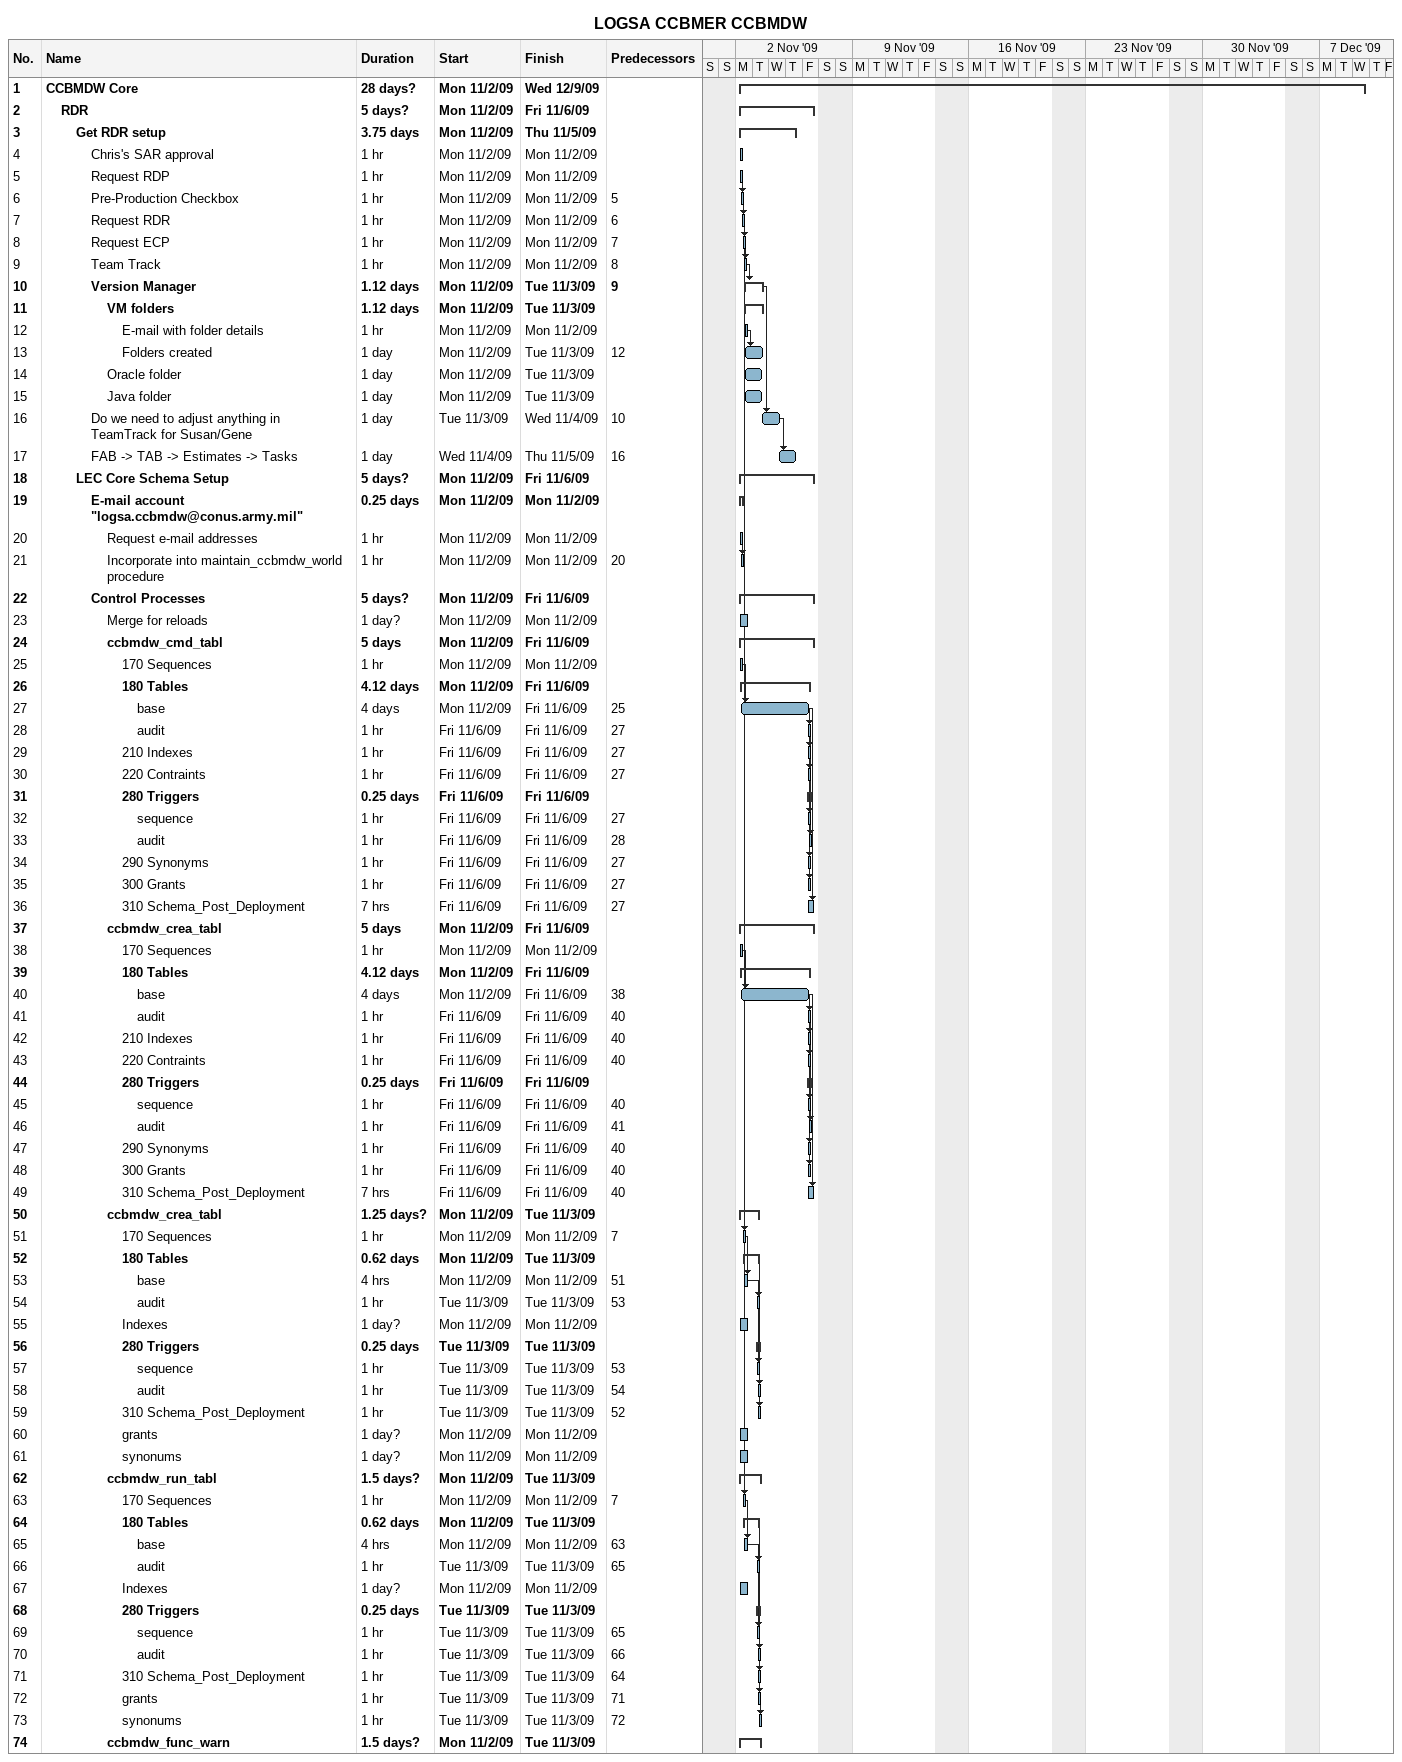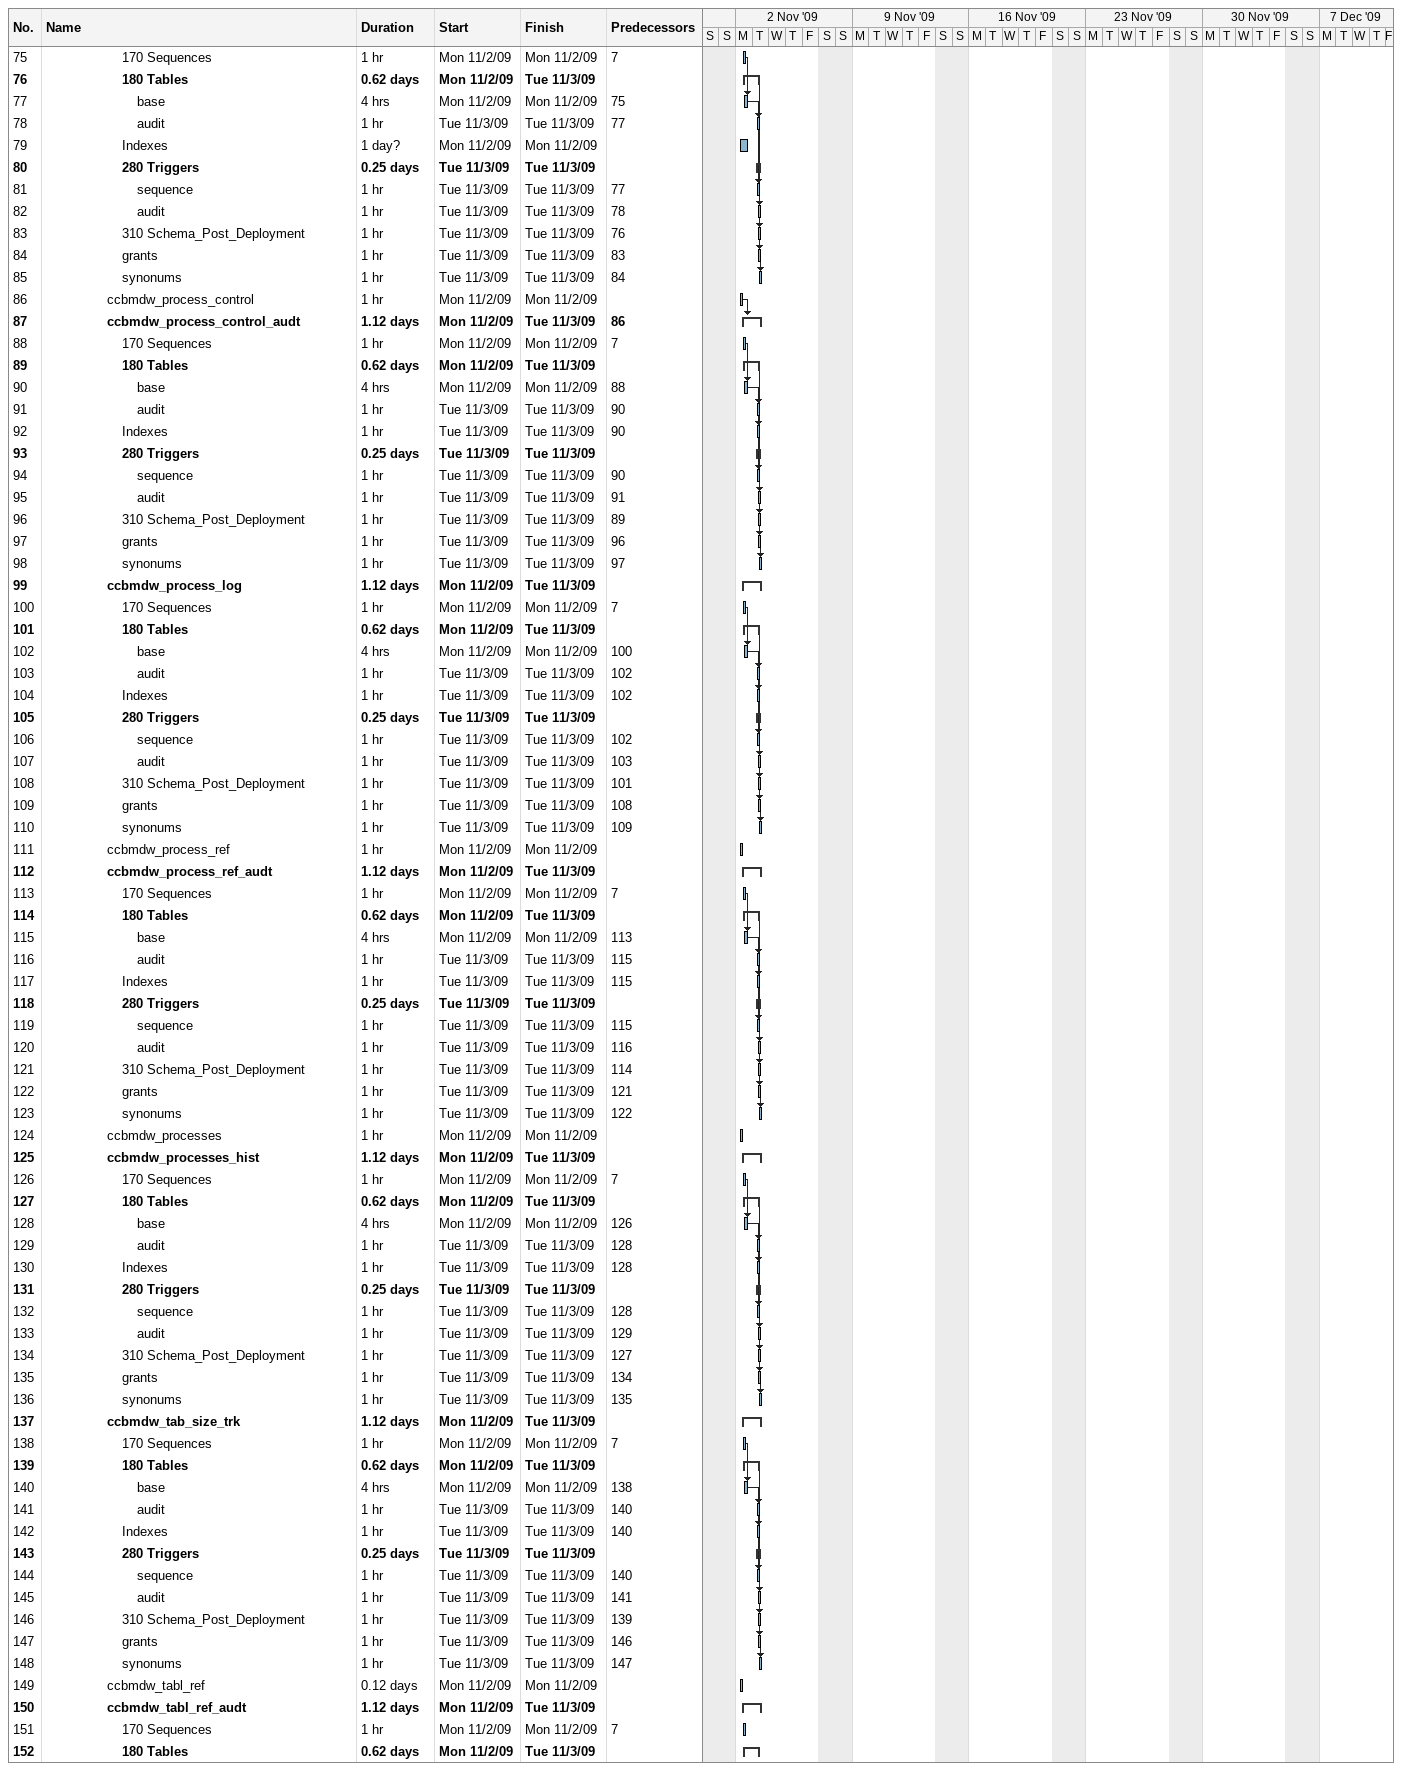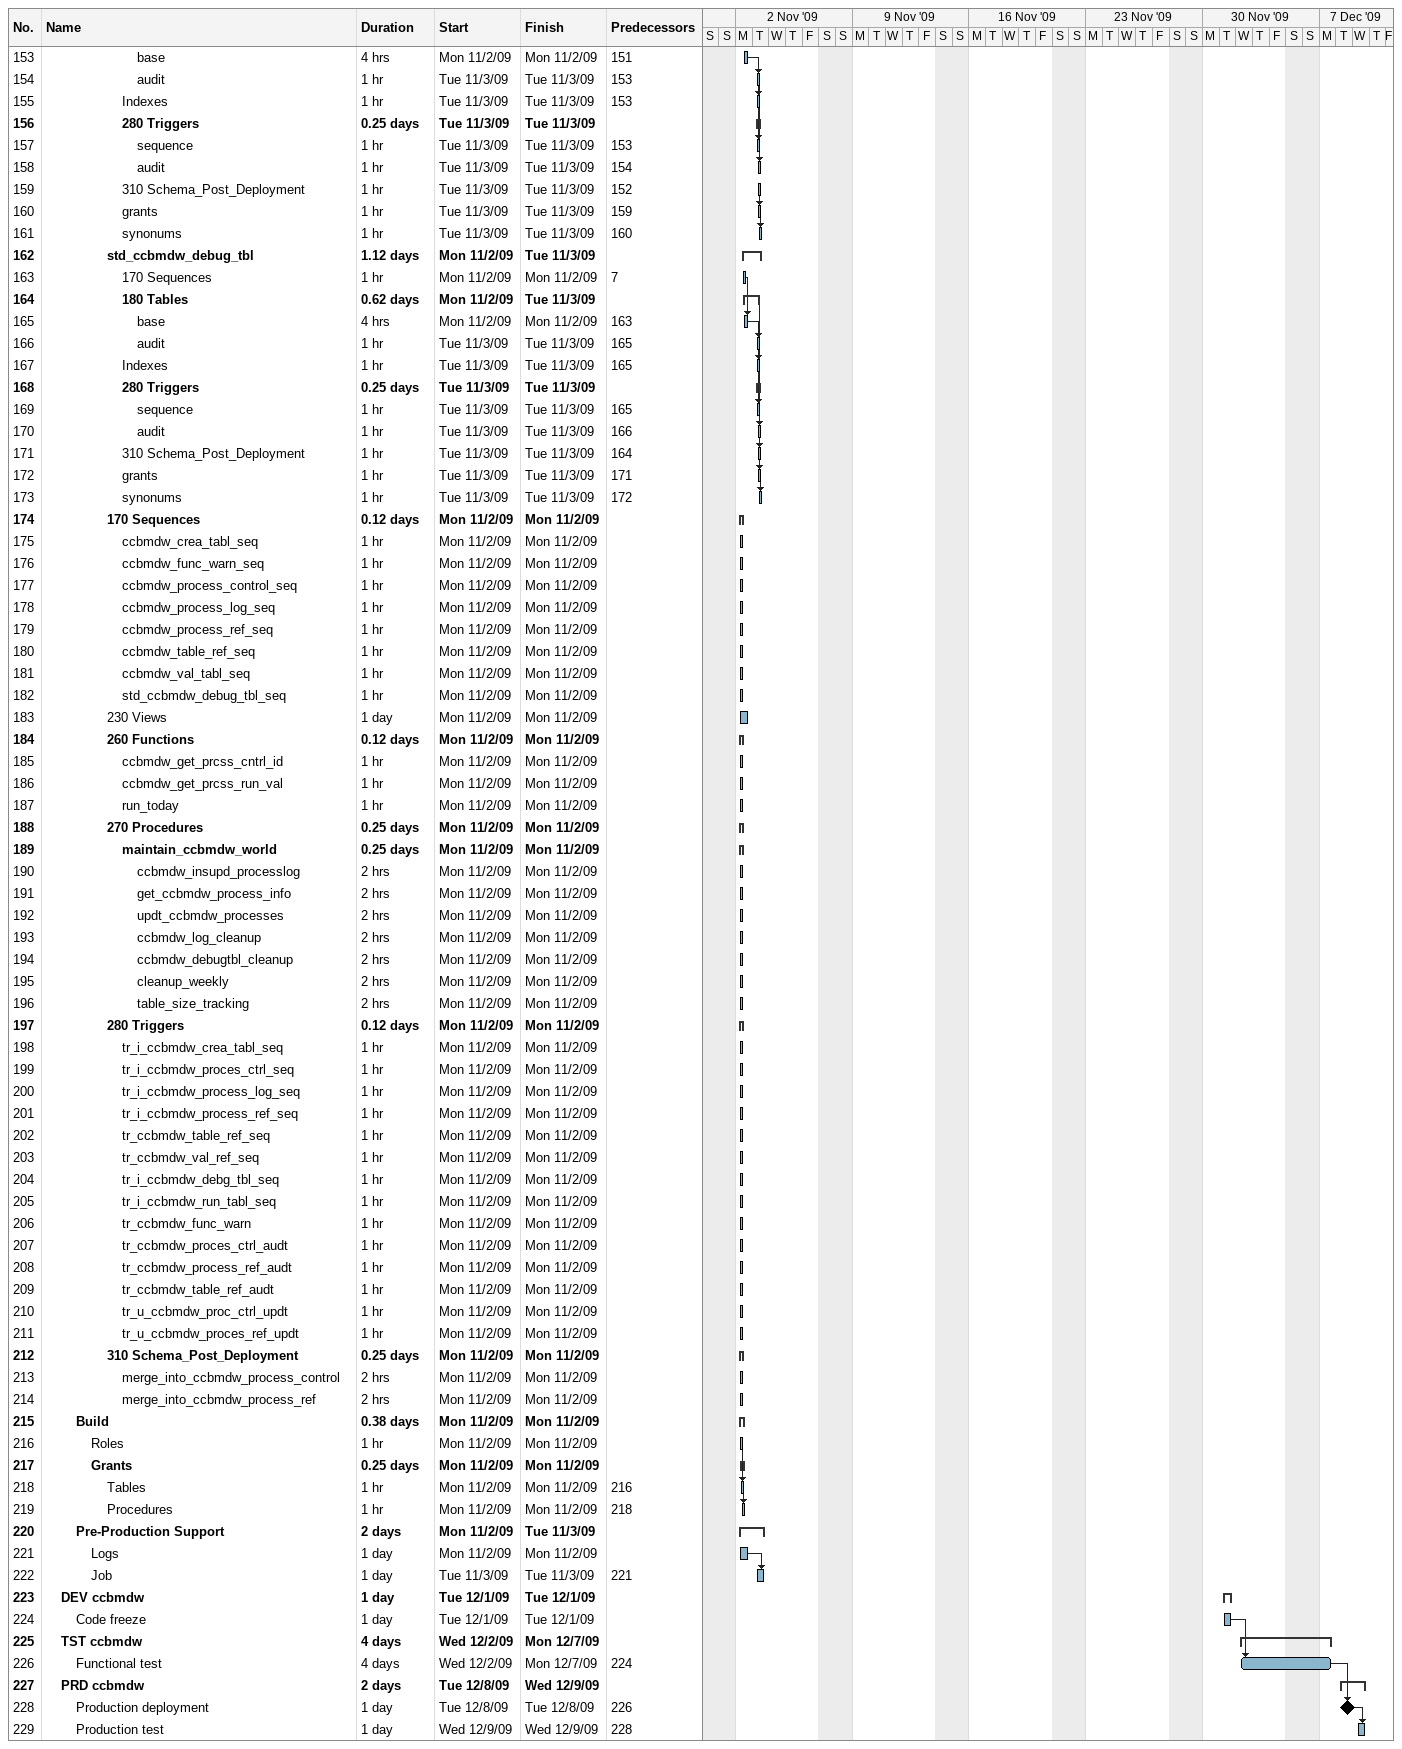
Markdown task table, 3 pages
LOGSA CCBMER CCBMDW

| ID | Level | Task | Duration | Start | Finish | Predecessors |
|---|---|---|---|---|---|---|
| 1 | 1 | **CCBMDW Core** | 28d? | 2009-11-02 | 2009-12-09 |  |
| 2 | 2 | **RDR** | 5d? | 2009-11-02 | 2009-11-06 |  |
| 3 | 3 | **Get RDR setup** | 3.75d | 2009-11-02 | 2009-11-05 |  |
| 4 | 4 | Chris's SAR approval | 1h | 2009-11-02 | 2009-11-02 |  |
| 5 | 4 | Request RDP | 1h | 2009-11-02 | 2009-11-02 |  |
| 6 | 4 | Pre-Production Checkbox | 1h | 2009-11-02 | 2009-11-02 | 5 |
| 7 | 4 | Request RDR | 1h | 2009-11-02 | 2009-11-02 | 6 |
| 8 | 4 | Request ECP | 1h | 2009-11-02 | 2009-11-02 | 7 |
| 9 | 4 | Team Track | 1h | 2009-11-02 | 2009-11-02 | 8 |
| 10 | 4 | **Version Manager** | 1.12d | 2009-11-02 | 2009-11-03 | 9 |
| 11 | 5 | **VM folders** | 1.12d | 2009-11-02 | 2009-11-03 |  |
| 12 | 6 | E-mail with folder details | 1h | 2009-11-02 | 2009-11-02 |  |
| 13 | 6 | Folders created | 1d | 2009-11-02 | 2009-11-03 | 12 |
| 14 | 5 | Oracle folder | 1d | 2009-11-02 | 2009-11-03 |  |
| 15 | 5 | Java folder | 1d | 2009-11-02 | 2009-11-03 |  |
| 16 | 4 | Do we need to adjust anything in TeamTrack for Susan/Gene | 1d | 2009-11-03 | 2009-11-04 | 10 |
| 17 | 4 | FAB -> TAB -> Estimates -> Tasks | 1d | 2009-11-04 | 2009-11-05 | 16 |
| 18 | 3 | **LEC Core Schema Setup** | 5d? | 2009-11-02 | 2009-11-06 |  |
| 19 | 4 | **E-mail account "logsa.ccbmdw@conus.army.mil"** | 0.25d | 2009-11-02 | 2009-11-02 |  |
| 20 | 5 | Request e-mail addresses | 1h | 2009-11-02 | 2009-11-02 |  |
| 21 | 5 | Incorporate into maintain_ccbmdw_world procedure | 1h | 2009-11-02 | 2009-11-02 | 20 |
| 22 | 4 | **Control Processes** | 5d? | 2009-11-02 | 2009-11-06 |  |
| 23 | 5 | Merge for reloads | 1d? | 2009-11-02 | 2009-11-02 |  |
| 24 | 5 | **ccbmdw_cmd_tabl** | 5d | 2009-11-02 | 2009-11-06 |  |
| 25 | 6 | 170 Sequences | 1h | 2009-11-02 | 2009-11-02 |  |
| 26 | 6 | **180 Tables** | 4.12d | 2009-11-02 | 2009-11-06 |  |
| 27 | 7 | base | 4d | 2009-11-02 | 2009-11-06 | 25 |
| 28 | 7 | audit | 1h | 2009-11-06 | 2009-11-06 | 27 |
| 29 | 6 | 210 Indexes | 1h | 2009-11-06 | 2009-11-06 | 27 |
| 30 | 6 | 220 Contraints | 1h | 2009-11-06 | 2009-11-06 | 27 |
| 31 | 6 | **280 Triggers** | 0.25d | 2009-11-06 | 2009-11-06 |  |
| 32 | 7 | sequence | 1h | 2009-11-06 | 2009-11-06 | 27 |
| 33 | 7 | audit | 1h | 2009-11-06 | 2009-11-06 | 28 |
| 34 | 6 | 290 Synonyms | 1h | 2009-11-06 | 2009-11-06 | 27 |
| 35 | 6 | 300 Grants | 1h | 2009-11-06 | 2009-11-06 | 27 |
| 36 | 6 | 310 Schema_Post_Deployment | 7h | 2009-11-06 | 2009-11-06 | 27 |
| 37 | 5 | **ccbmdw_crea_tabl** | 5d | 2009-11-02 | 2009-11-06 |  |
| 38 | 6 | 170 Sequences | 1h | 2009-11-02 | 2009-11-02 |  |
| 39 | 6 | **180 Tables** | 4.12d | 2009-11-02 | 2009-11-06 |  |
| 40 | 7 | base | 4d | 2009-11-02 | 2009-11-06 | 38 |
| 41 | 7 | audit | 1h | 2009-11-06 | 2009-11-06 | 40 |
| 42 | 6 | 210 Indexes | 1h | 2009-11-06 | 2009-11-06 | 40 |
| 43 | 6 | 220 Contraints | 1h | 2009-11-06 | 2009-11-06 | 40 |
| 44 | 6 | **280 Triggers** | 0.25d | 2009-11-06 | 2009-11-06 |  |
| 45 | 7 | sequence | 1h | 2009-11-06 | 2009-11-06 | 40 |
| 46 | 7 | audit | 1h | 2009-11-06 | 2009-11-06 | 41 |
| 47 | 6 | 290 Synonyms | 1h | 2009-11-06 | 2009-11-06 | 40 |
| 48 | 6 | 300 Grants | 1h | 2009-11-06 | 2009-11-06 | 40 |
| 49 | 6 | 310 Schema_Post_Deployment | 7h | 2009-11-06 | 2009-11-06 | 40 |
| 50 | 5 | **ccbmdw_crea_tabl** | 1.25d? | 2009-11-02 | 2009-11-03 |  |
| 51 | 6 | 170 Sequences | 1h | 2009-11-02 | 2009-11-02 | 7 |
| 52 | 6 | **180 Tables** | 0.62d | 2009-11-02 | 2009-11-03 |  |
| 53 | 7 | base | 4h | 2009-11-02 | 2009-11-02 | 51 |
| 54 | 7 | audit | 1h | 2009-11-03 | 2009-11-03 | 53 |
| 55 | 6 | Indexes | 1d? | 2009-11-02 | 2009-11-02 |  |
| 56 | 6 | **280 Triggers** | 0.25d | 2009-11-03 | 2009-11-03 |  |
| 57 | 7 | sequence | 1h | 2009-11-03 | 2009-11-03 | 53 |
| 58 | 7 | audit | 1h | 2009-11-03 | 2009-11-03 | 54 |
| 59 | 6 | 310 Schema_Post_Deployment | 1h | 2009-11-03 | 2009-11-03 | 52 |
| 60 | 6 | grants | 1d? | 2009-11-02 | 2009-11-02 |  |
| 61 | 6 | synonums | 1d? | 2009-11-02 | 2009-11-02 |  |
| 62 | 5 | **ccbmdw_run_tabl** | 1.5d? | 2009-11-02 | 2009-11-03 |  |
| 63 | 6 | 170 Sequences | 1h | 2009-11-02 | 2009-11-02 | 7 |
| 64 | 6 | **180 Tables** | 0.62d | 2009-11-02 | 2009-11-03 |  |
| 65 | 7 | base | 4h | 2009-11-02 | 2009-11-02 | 63 |
| 66 | 7 | audit | 1h | 2009-11-03 | 2009-11-03 | 65 |
| 67 | 6 | Indexes | 1d? | 2009-11-02 | 2009-11-02 |  |
| 68 | 6 | **280 Triggers** | 0.25d | 2009-11-03 | 2009-11-03 |  |
| 69 | 7 | sequence | 1h | 2009-11-03 | 2009-11-03 | 65 |
| 70 | 7 | audit | 1h | 2009-11-03 | 2009-11-03 | 66 |
| 71 | 6 | 310 Schema_Post_Deployment | 1h | 2009-11-03 | 2009-11-03 | 64 |
| 72 | 6 | grants | 1h | 2009-11-03 | 2009-11-03 | 71 |
| 73 | 6 | synonums | 1h | 2009-11-03 | 2009-11-03 | 72 |
| 74 | 5 | **ccbmdw_func_warn** | 1.5d? | 2009-11-02 | 2009-11-03 |  |
| 75 | 6 | 170 Sequences | 1h | 2009-11-02 | 2009-11-02 | 7 |
| 76 | 6 | **180 Tables** | 0.62d | 2009-11-02 | 2009-11-03 |  |
| 77 | 7 | base | 4h | 2009-11-02 | 2009-11-02 | 75 |
| 78 | 7 | audit | 1h | 2009-11-03 | 2009-11-03 | 77 |
| 79 | 6 | Indexes | 1d? | 2009-11-02 | 2009-11-02 |  |
| 80 | 6 | **280 Triggers** | 0.25d | 2009-11-03 | 2009-11-03 |  |
| 81 | 7 | sequence | 1h | 2009-11-03 | 2009-11-03 | 77 |
| 82 | 7 | audit | 1h | 2009-11-03 | 2009-11-03 | 78 |
| 83 | 6 | 310 Schema_Post_Deployment | 1h | 2009-11-03 | 2009-11-03 | 76 |
| 84 | 6 | grants | 1h | 2009-11-03 | 2009-11-03 | 83 |
| 85 | 6 | synonums | 1h | 2009-11-03 | 2009-11-03 | 84 |
| 86 | 5 | ccbmdw_process_control | 1h | 2009-11-02 | 2009-11-02 |  |
| 87 | 5 | **ccbmdw_process_control_audt** | 1.12d | 2009-11-02 | 2009-11-03 | 86 |
| 88 | 6 | 170 Sequences | 1h | 2009-11-02 | 2009-11-02 | 7 |
| 89 | 6 | **180 Tables** | 0.62d | 2009-11-02 | 2009-11-03 |  |
| 90 | 7 | base | 4h | 2009-11-02 | 2009-11-02 | 88 |
| 91 | 7 | audit | 1h | 2009-11-03 | 2009-11-03 | 90 |
| 92 | 6 | Indexes | 1h | 2009-11-03 | 2009-11-03 | 90 |
| 93 | 6 | **280 Triggers** | 0.25d | 2009-11-03 | 2009-11-03 |  |
| 94 | 7 | sequence | 1h | 2009-11-03 | 2009-11-03 | 90 |
| 95 | 7 | audit | 1h | 2009-11-03 | 2009-11-03 | 91 |
| 96 | 6 | 310 Schema_Post_Deployment | 1h | 2009-11-03 | 2009-11-03 | 89 |
| 97 | 6 | grants | 1h | 2009-11-03 | 2009-11-03 | 96 |
| 98 | 6 | synonums | 1h | 2009-11-03 | 2009-11-03 | 97 |
| 99 | 5 | **ccbmdw_process_log** | 1.12d | 2009-11-02 | 2009-11-03 |  |
| 100 | 6 | 170 Sequences | 1h | 2009-11-02 | 2009-11-02 | 7 |
| 101 | 6 | **180 Tables** | 0.62d | 2009-11-02 | 2009-11-03 |  |
| 102 | 7 | base | 4h | 2009-11-02 | 2009-11-02 | 100 |
| 103 | 7 | audit | 1h | 2009-11-03 | 2009-11-03 | 102 |
| 104 | 6 | Indexes | 1h | 2009-11-03 | 2009-11-03 | 102 |
| 105 | 6 | **280 Triggers** | 0.25d | 2009-11-03 | 2009-11-03 |  |
| 106 | 7 | sequence | 1h | 2009-11-03 | 2009-11-03 | 102 |
| 107 | 7 | audit | 1h | 2009-11-03 | 2009-11-03 | 103 |
| 108 | 6 | 310 Schema_Post_Deployment | 1h | 2009-11-03 | 2009-11-03 | 101 |
| 109 | 6 | grants | 1h | 2009-11-03 | 2009-11-03 | 108 |
| 110 | 6 | synonums | 1h | 2009-11-03 | 2009-11-03 | 109 |
| 111 | 5 | ccbmdw_process_ref | 1h | 2009-11-02 | 2009-11-02 |  |
| 112 | 5 | **ccbmdw_process_ref_audt** | 1.12d | 2009-11-02 | 2009-11-03 |  |
| 113 | 6 | 170 Sequences | 1h | 2009-11-02 | 2009-11-02 | 7 |
| 114 | 6 | **180 Tables** | 0.62d | 2009-11-02 | 2009-11-03 |  |
| 115 | 7 | base | 4h | 2009-11-02 | 2009-11-02 | 113 |
| 116 | 7 | audit | 1h | 2009-11-03 | 2009-11-03 | 115 |
| 117 | 6 | Indexes | 1h | 2009-11-03 | 2009-11-03 | 115 |
| 118 | 6 | **280 Triggers** | 0.25d | 2009-11-03 | 2009-11-03 |  |
| 119 | 7 | sequence | 1h | 2009-11-03 | 2009-11-03 | 115 |
| 120 | 7 | audit | 1h | 2009-11-03 | 2009-11-03 | 116 |
| 121 | 6 | 310 Schema_Post_Deployment | 1h | 2009-11-03 | 2009-11-03 | 114 |
| 122 | 6 | grants | 1h | 2009-11-03 | 2009-11-03 | 121 |
| 123 | 6 | synonums | 1h | 2009-11-03 | 2009-11-03 | 122 |
| 124 | 5 | ccbmdw_processes | 1h | 2009-11-02 | 2009-11-02 |  |
| 125 | 5 | **ccbmdw_processes_hist** | 1.12d | 2009-11-02 | 2009-11-03 |  |
| 126 | 6 | 170 Sequences | 1h | 2009-11-02 | 2009-11-02 | 7 |
| 127 | 6 | **180 Tables** | 0.62d | 2009-11-02 | 2009-11-03 |  |
| 128 | 7 | base | 4h | 2009-11-02 | 2009-11-02 | 126 |
| 129 | 7 | audit | 1h | 2009-11-03 | 2009-11-03 | 128 |
| 130 | 6 | Indexes | 1h | 2009-11-03 | 2009-11-03 | 128 |
| 131 | 6 | **280 Triggers** | 0.25d | 2009-11-03 | 2009-11-03 |  |
| 132 | 7 | sequence | 1h | 2009-11-03 | 2009-11-03 | 128 |
| 133 | 7 | audit | 1h | 2009-11-03 | 2009-11-03 | 129 |
| 134 | 6 | 310 Schema_Post_Deployment | 1h | 2009-11-03 | 2009-11-03 | 127 |
| 135 | 6 | grants | 1h | 2009-11-03 | 2009-11-03 | 134 |
| 136 | 6 | synonums | 1h | 2009-11-03 | 2009-11-03 | 135 |
| 137 | 5 | **ccbmdw_tab_size_trk** | 1.12d | 2009-11-02 | 2009-11-03 |  |
| 138 | 6 | 170 Sequences | 1h | 2009-11-02 | 2009-11-02 | 7 |
| 139 | 6 | **180 Tables** | 0.62d | 2009-11-02 | 2009-11-03 |  |
| 140 | 7 | base | 4h | 2009-11-02 | 2009-11-02 | 138 |
| 141 | 7 | audit | 1h | 2009-11-03 | 2009-11-03 | 140 |
| 142 | 6 | Indexes | 1h | 2009-11-03 | 2009-11-03 | 140 |
| 143 | 6 | **280 Triggers** | 0.25d | 2009-11-03 | 2009-11-03 |  |
| 144 | 7 | sequence | 1h | 2009-11-03 | 2009-11-03 | 140 |
| 145 | 7 | audit | 1h | 2009-11-03 | 2009-11-03 | 141 |
| 146 | 6 | 310 Schema_Post_Deployment | 1h | 2009-11-03 | 2009-11-03 | 139 |
| 147 | 6 | grants | 1h | 2009-11-03 | 2009-11-03 | 146 |
| 148 | 6 | synonums | 1h | 2009-11-03 | 2009-11-03 | 147 |
| 149 | 5 | ccbmdw_tabl_ref | 0.12d | 2009-11-02 | 2009-11-02 |  |
| 150 | 5 | **ccbmdw_tabl_ref_audt** | 1.12d | 2009-11-02 | 2009-11-03 |  |
| 151 | 6 | 170 Sequences | 1h | 2009-11-02 | 2009-11-02 | 7 |
| 152 | 6 | **180 Tables** | 0.62d | 2009-11-02 | 2009-11-03 |  |
| 153 | 7 | base | 4h | 2009-11-02 | 2009-11-02 | 151 |
| 154 | 7 | audit | 1h | 2009-11-03 | 2009-11-03 | 153 |
| 155 | 6 | Indexes | 1h | 2009-11-03 | 2009-11-03 | 153 |
| 156 | 6 | **280 Triggers** | 0.25d | 2009-11-03 | 2009-11-03 |  |
| 157 | 7 | sequence | 1h | 2009-11-03 | 2009-11-03 | 153 |
| 158 | 7 | audit | 1h | 2009-11-03 | 2009-11-03 | 154 |
| 159 | 6 | 310 Schema_Post_Deployment | 1h | 2009-11-03 | 2009-11-03 | 152 |
| 160 | 6 | grants | 1h | 2009-11-03 | 2009-11-03 | 159 |
| 161 | 6 | synonums | 1h | 2009-11-03 | 2009-11-03 | 160 |
| 162 | 5 | **std_ccbmdw_debug_tbl** | 1.12d | 2009-11-02 | 2009-11-03 |  |
| 163 | 6 | 170 Sequences | 1h | 2009-11-02 | 2009-11-02 | 7 |
| 164 | 6 | **180 Tables** | 0.62d | 2009-11-02 | 2009-11-03 |  |
| 165 | 7 | base | 4h | 2009-11-02 | 2009-11-02 | 163 |
| 166 | 7 | audit | 1h | 2009-11-03 | 2009-11-03 | 165 |
| 167 | 6 | Indexes | 1h | 2009-11-03 | 2009-11-03 | 165 |
| 168 | 6 | **280 Triggers** | 0.25d | 2009-11-03 | 2009-11-03 |  |
| 169 | 7 | sequence | 1h | 2009-11-03 | 2009-11-03 | 165 |
| 170 | 7 | audit | 1h | 2009-11-03 | 2009-11-03 | 166 |
| 171 | 6 | 310 Schema_Post_Deployment | 1h | 2009-11-03 | 2009-11-03 | 164 |
| 172 | 6 | grants | 1h | 2009-11-03 | 2009-11-03 | 171 |
| 173 | 6 | synonums | 1h | 2009-11-03 | 2009-11-03 | 172 |
| 174 | 5 | **170 Sequences** | 0.12d | 2009-11-02 | 2009-11-02 |  |
| 175 | 6 | ccbmdw_crea_tabl_seq | 1h | 2009-11-02 | 2009-11-02 |  |
| 176 | 6 | ccbmdw_func_warn_seq | 1h | 2009-11-02 | 2009-11-02 |  |
| 177 | 6 | ccbmdw_process_control_seq | 1h | 2009-11-02 | 2009-11-02 |  |
| 178 | 6 | ccbmdw_process_log_seq | 1h | 2009-11-02 | 2009-11-02 |  |
| 179 | 6 | ccbmdw_process_ref_seq | 1h | 2009-11-02 | 2009-11-02 |  |
| 180 | 6 | ccbmdw_table_ref_seq | 1h | 2009-11-02 | 2009-11-02 |  |
| 181 | 6 | ccbmdw_val_tabl_seq | 1h | 2009-11-02 | 2009-11-02 |  |
| 182 | 6 | std_ccbmdw_debug_tbl_seq | 1h | 2009-11-02 | 2009-11-02 |  |
| 183 | 5 | 230 Views | 1d | 2009-11-02 | 2009-11-02 |  |
| 184 | 5 | **260 Functions** | 0.12d | 2009-11-02 | 2009-11-02 |  |
| 185 | 6 | ccbmdw_get_prcss_cntrl_id | 1h | 2009-11-02 | 2009-11-02 |  |
| 186 | 6 | ccbmdw_get_prcss_run_val | 1h | 2009-11-02 | 2009-11-02 |  |
| 187 | 6 | run_today | 1h | 2009-11-02 | 2009-11-02 |  |
| 188 | 5 | **270 Procedures** | 0.25d | 2009-11-02 | 2009-11-02 |  |
| 189 | 6 | **maintain_ccbmdw_world** | 0.25d | 2009-11-02 | 2009-11-02 |  |
| 190 | 7 | ccbmdw_insupd_processlog | 2h | 2009-11-02 | 2009-11-02 |  |
| 191 | 7 | get_ccbmdw_process_info | 2h | 2009-11-02 | 2009-11-02 |  |
| 192 | 7 | updt_ccbmdw_processes | 2h | 2009-11-02 | 2009-11-02 |  |
| 193 | 7 | ccbmdw_log_cleanup | 2h | 2009-11-02 | 2009-11-02 |  |
| 194 | 7 | ccbmdw_debugtbl_cleanup | 2h | 2009-11-02 | 2009-11-02 |  |
| 195 | 7 | cleanup_weekly | 2h | 2009-11-02 | 2009-11-02 |  |
| 196 | 7 | table_size_tracking | 2h | 2009-11-02 | 2009-11-02 |  |
| 197 | 5 | **280 Triggers** | 0.12d | 2009-11-02 | 2009-11-02 |  |
| 198 | 6 | tr_i_ccbmdw_crea_tabl_seq | 1h | 2009-11-02 | 2009-11-02 |  |
| 199 | 6 | tr_i_ccbmdw_proces_ctrl_seq | 1h | 2009-11-02 | 2009-11-02 |  |
| 200 | 6 | tr_i_ccbmdw_process_log_seq | 1h | 2009-11-02 | 2009-11-02 |  |
| 201 | 6 | tr_i_ccbmdw_process_ref_seq | 1h | 2009-11-02 | 2009-11-02 |  |
| 202 | 6 | tr_ccbmdw_table_ref_seq | 1h | 2009-11-02 | 2009-11-02 |  |
| 203 | 6 | tr_ccbmdw_val_ref_seq | 1h | 2009-11-02 | 2009-11-02 |  |
| 204 | 6 | tr_i_ccbmdw_debg_tbl_seq | 1h | 2009-11-02 | 2009-11-02 |  |
| 205 | 6 | tr_i_ccbmdw_run_tabl_seq | 1h | 2009-11-02 | 2009-11-02 |  |
| 206 | 6 | tr_ccbmdw_func_warn | 1h | 2009-11-02 | 2009-11-02 |  |
| 207 | 6 | tr_ccbmdw_proces_ctrl_audt | 1h | 2009-11-02 | 2009-11-02 |  |
| 208 | 6 | tr_ccbmdw_process_ref_audt | 1h | 2009-11-02 | 2009-11-02 |  |
| 209 | 6 | tr_ccbmdw_table_ref_audt | 1h | 2009-11-02 | 2009-11-02 |  |
| 210 | 6 | tr_u_ccbmdw_proc_ctrl_updt | 1h | 2009-11-02 | 2009-11-02 |  |
| 211 | 6 | tr_u_ccbmdw_proces_ref_updt | 1h | 2009-11-02 | 2009-11-02 |  |
| 212 | 5 | **310 Schema_Post_Deployment** | 0.25d | 2009-11-02 | 2009-11-02 |  |
| 213 | 6 | merge_into_ccbmdw_process_control | 2h | 2009-11-02 | 2009-11-02 |  |
| 214 | 6 | merge_into_ccbmdw_process_ref | 2h | 2009-11-02 | 2009-11-02 |  |
| 215 | 3 | **Build** | 0.38d | 2009-11-02 | 2009-11-02 |  |
| 216 | 4 | Roles | 1h | 2009-11-02 | 2009-11-02 |  |
| 217 | 4 | **Grants** | 0.25d | 2009-11-02 | 2009-11-02 |  |
| 218 | 5 | Tables | 1h | 2009-11-02 | 2009-11-02 | 216 |
| 219 | 5 | Procedures | 1h | 2009-11-02 | 2009-11-02 | 218 |
| 220 | 3 | **Pre-Production Support** | 2d | 2009-11-02 | 2009-11-03 |  |
| 221 | 4 | Logs | 1d | 2009-11-02 | 2009-11-02 |  |
| 222 | 4 | Job | 1d | 2009-11-03 | 2009-11-03 | 221 |
| 223 | 2 | **DEV ccbmdw** | 1d | 2009-12-01 | 2009-12-01 |  |
| 224 | 3 | Code freeze | 1d | 2009-12-01 | 2009-12-01 |  |
| 225 | 2 | **TST ccbmdw** | 4d | 2009-12-02 | 2009-12-07 |  |
| 226 | 3 | Functional test | 4d | 2009-12-02 | 2009-12-07 | 224 |
| 227 | 2 | **PRD ccbmdw** | 2d | 2009-12-08 | 2009-12-09 |  |
| 228 | 3 | Production deployment | 1d | 2009-12-08 | 2009-12-08 | 226 |
| 229 | 3 | Production test | 1d | 2009-12-09 | 2009-12-09 | 228 |
